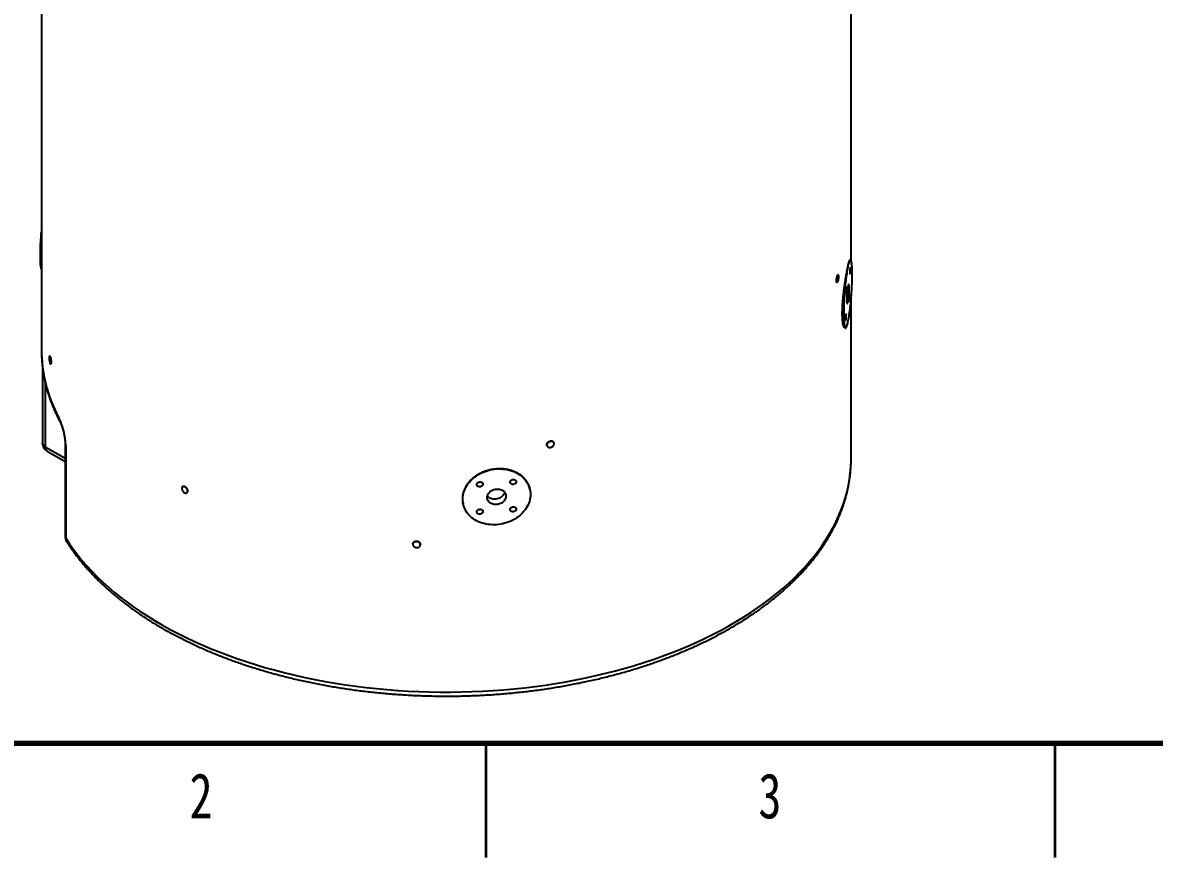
# Model space of a CAD drawing. Header units: millimetres. Extents: x 0 to 594, y 0 to 420.
# Drawn here: x 56.3 to 155.8, y 0 to 73.4 of the extents above; entities that cross this region are included whole.
import ezdxf

# ---------------------------------------------------------------- set-up
doc = ezdxf.new("R2010")
doc.units = ezdxf.units.MM
doc.styles.add('SLDTEXTSTYLE1', font='TXT', dxfattribs={"width": 0.75})

msp = doc.modelspace()

# ---------------------------------------------------------------- linework, layer by layer
at = {"color": 7, "linetype": 'Continuous', "lineweight": 25}
for p, q in [((57.9295, 106.3348), (57.9295, 44.5952)), ((129.0962, 52.449), (129.0962, 106.3348)), ((129.0369, 52.5213), (128.9945, 52.5244)), ((127.9468, 51.2026), (127.9463, 51.2027)), ((127.8449, 50.5437), (127.8454, 50.5437)), ((129.0962, 35.0689), (129.0962, 49.1504)), ((128.5621, 46.54), (128.6045, 46.5369)), ((58.6668, 44.0582), (58.6352, 44.0543)), ((58.0109, 43.1858), (58.0109, 36.4413)), ((58.7163, 43.3926), (58.748, 43.3965)), ((60.0091, 36.3987), (60.0091, 28.2333)), ((60.059, 36.2347), (60.059, 28.0693)), ((102.373, 36.1749), (102.3733, 36.1741)), ((102.9786, 36.4535), (102.9783, 36.4543)), ((58.4276, 35.7196), (60.0091, 34.8066)), ((129.0944, 34.8665), (129.0962, 35.0689)), ((70.3336, 32.5954), (70.3331, 32.5951)), ((70.7087, 32.0443), (70.7092, 32.0446)), ((100.8638, 32.333), (100.8486, 32.4032)), ((94.9848, 31.1319), (95, 31.0617)), ((90.5703, 27.5541), (90.5702, 27.5532)), ((91.2315, 27.4689), (91.2316, 27.4698))]:
    msp.add_line(p, q, dxfattribs=at)
at = {"color": 8, "linetype": 'Continuous', "lineweight": 25}
for p, q in [((58.255, 41.7652), (58.255, 36.1012)), ((58.255, 36.1012), (60.0091, 35.0885))]:
    msp.add_line(p, q, dxfattribs=at)
at = {"color": 7, "linetype": 'Continuous', "lineweight": 70}
msp.add_line((584, 10), (10, 10), dxfattribs=at)
at = {"color": 7, "linetype": 'Continuous', "lineweight": 35}
for p, q in [((97, 10), (97, 0)), ((147, 10), (147, 0))]:
    msp.add_line(p, q, dxfattribs=at)
at = {"color": 7, "linetype": 'Continuous', "lineweight": 25, "flags": 128}
for points in [[(57.9295, 51.7114), (57.9179, 51.7457), (57.9036, 51.8011), (57.8904, 51.8677), (57.8785, 51.9452), (57.8679, 52.0333), (57.8586, 52.1317), (57.8506, 52.2399), (57.8441, 52.3576), (57.839, 52.4842), (57.8353, 52.6193), (57.8331, 52.7624), (57.8324, 52.9128), (57.8331, 53.07), (57.8353, 53.2334), (57.839, 53.4023), (57.8441, 53.576), (57.8506, 53.7539), (57.8586, 53.9352), (57.8679, 54.1193), (57.8785, 54.3055), (57.8904, 54.4929), (57.9036, 54.6808), (57.9179, 54.8686), (57.9295, 55.01)], [(128.8207, 51.9787), (128.7973, 51.866), (128.774, 51.744), (128.7509, 51.6133), (128.7281, 51.4744), (128.7056, 51.3278), (128.6836, 51.1741), (128.6621, 51.0139), (128.6412, 50.8479), (128.6211, 50.6766), (128.6017, 50.5008), (128.5832, 50.3212), (128.5657, 50.1384), (128.5491, 49.9533), (128.5336, 49.7665), (128.5193, 49.5787), (128.5061, 49.3907), (128.4942, 49.2033), (128.4836, 49.0172), (128.4743, 48.8331), (128.4664, 48.6517), (128.4598, 48.4738), (128.4547, 48.3001), (128.4511, 48.1312), (128.4489, 47.9679), (128.4481, 47.8107), (128.4489, 47.6602), (128.4511, 47.5172), (128.4547, 47.3821), (128.4598, 47.2554), (128.4664, 47.1378), (128.4743, 47.0296), (128.4836, 46.9312), (128.4942, 46.8431), (128.5061, 46.7656), (128.5193, 46.699), (128.5336, 46.6436), (128.5491, 46.5995), (128.5657, 46.567), (128.5832, 46.5463), (128.6017, 46.5372), (128.6211, 46.54), (128.6412, 46.5546), (128.6621, 46.5809), (128.6836, 46.6189), (128.7056, 46.6683), (128.7281, 46.7291), (128.7509, 46.8009), (128.774, 46.8834), (128.7973, 46.9764), (128.8207, 47.0795)], [(128.8207, 47.0795), (128.8441, 47.1922), (128.8674, 47.3142), (128.8905, 47.4449), (128.9134, 47.5838), (128.9358, 47.7304), (128.9579, 47.8841), (128.9793, 48.0443), (129.0002, 48.2104), (129.0203, 48.3816), (129.0397, 48.5574), (129.0582, 48.737), (129.0757, 48.9198), (129.0923, 49.1049), (129.1078, 49.2918), (129.1221, 49.4795), (129.1353, 49.6675), (129.1472, 49.8549), (129.1578, 50.041), (129.1671, 50.2251), (129.175, 50.4065), (129.1816, 50.5844), (129.1867, 50.7581), (129.1903, 50.927), (129.1925, 51.0904), (129.1933, 51.2476), (129.1925, 51.398), (129.1903, 51.541), (129.1867, 51.6761), (129.1816, 51.8028), (129.175, 51.9204), (129.1671, 52.0287), (129.1578, 52.127), (129.1472, 52.2151), (129.1353, 52.2926), (129.1221, 52.3592), (129.1078, 52.4146), (129.0923, 52.4587), (129.0757, 52.4912), (129.0582, 52.512), (129.0397, 52.521), (129.0203, 52.5182), (129.0002, 52.5036), (128.9793, 52.4773), (128.9579, 52.4393), (128.9358, 52.3899), (128.9134, 52.3291), (128.8905, 52.2573), (128.8674, 52.1748), (128.8441, 52.0818), (128.8207, 51.9787)], [(129.0368, 51.7286), (129.036, 51.7718), (129.0337, 51.8059), (129.03, 51.8292), (129.0251, 51.8407), (129.0192, 51.8398), (129.0125, 51.8265), (129.0055, 51.8015), (128.9983, 51.766), (128.9914, 51.7216), (128.9851, 51.6703), (128.9796, 51.6147), (128.9753, 51.5572), (128.9723, 51.5006), (128.9707, 51.4475), (128.9707, 51.4004), (128.9723, 51.3615), (128.9753, 51.3327), (128.9796, 51.3152), (128.9851, 51.3099), (128.9914, 51.317), (128.9983, 51.3362), (129.0055, 51.3667), (129.0125, 51.4069), (129.0192, 51.455), (129.0251, 51.5088), (129.03, 51.5657), (129.0337, 51.623), (129.036, 51.6782), (129.0368, 51.7286)], [(127.8961, 50.6009), (127.8794, 50.5699), (127.8633, 50.5505), (127.8484, 50.5435), (127.8354, 50.5492), (127.8248, 50.5673), (127.8168, 50.5972), (127.8119, 50.6376), (127.8103, 50.6872), (127.8119, 50.7438), (127.8168, 50.8055), (127.8248, 50.8697), (127.8354, 50.9341), (127.8484, 50.9961), (127.8633, 51.0534), (127.8794, 51.1038), (127.8961, 51.1453)], [(127.8961, 51.1453), (127.9129, 51.1763), (127.929, 51.1957), (127.9438, 51.2027), (127.9568, 51.1971), (127.9675, 51.1789), (127.9754, 51.1491), (127.9803, 51.1086), (127.982, 51.0591), (127.9803, 51.0024), (127.9754, 50.9407), (127.9675, 50.8765), (127.9568, 50.8121), (127.9438, 50.7501), (127.929, 50.6928), (127.9129, 50.6424), (127.8961, 50.6009)], [(128.6709, 50.0409), (128.6701, 50.0841), (128.6678, 50.1182), (128.6641, 50.1415), (128.6592, 50.153), (128.6533, 50.1521), (128.6466, 50.1388), (128.6396, 50.1138), (128.6324, 50.0783), (128.6255, 50.0339), (128.6192, 49.9826), (128.6137, 49.927), (128.6094, 49.8695), (128.6064, 49.8129), (128.6048, 49.7598), (128.6048, 49.7127), (128.6064, 49.6739), (128.6094, 49.645), (128.6137, 49.6275), (128.6192, 49.6222), (128.6255, 49.6293), (128.6324, 49.6486), (128.6396, 49.679), (128.6466, 49.7192), (128.6533, 49.7673), (128.6592, 49.8211), (128.6641, 49.878), (128.6678, 49.9353), (128.6701, 49.9905), (128.6709, 50.0409)], [(128.9242, 50.0065), (128.9235, 50.0836), (128.9213, 50.1529), (128.9177, 50.2135), (128.9128, 50.2645), (128.9065, 50.3052), (128.8991, 50.3349), (128.8906, 50.3534), (128.881, 50.3602), (128.8707, 50.3555), (128.8596, 50.3391), (128.848, 50.3113), (128.836, 50.2726), (128.8238, 50.2234), (128.8115, 50.1645), (128.7994, 50.0966), (128.7876, 50.0208), (128.7762, 49.9381), (128.7655, 49.8497), (128.7555, 49.7567), (128.7465, 49.6606), (128.7384, 49.5626), (128.7316, 49.4641), (128.726, 49.3666), (128.7217, 49.2713), (128.7188, 49.1797), (128.7174, 49.0929), (128.7174, 49.0123), (128.7188, 48.9389), (128.7217, 48.8738), (128.726, 48.818), (128.7316, 48.7721), (128.7384, 48.7368), (128.7465, 48.7126), (128.7555, 48.6999), (128.7655, 48.6989), (128.7762, 48.7095), (128.7876, 48.7316), (128.7994, 48.7649), (128.8115, 48.809), (128.8238, 48.8631), (128.836, 48.9266), (128.848, 48.9985), (128.8596, 49.0779), (128.8707, 49.1637), (128.881, 49.2545), (128.8906, 49.3493), (128.8991, 49.4465), (128.9065, 49.5449), (128.9128, 49.6431), (128.9177, 49.7396), (128.9213, 49.8333), (128.9235, 49.9226), (128.9242, 50.0065)], [(129.0368, 49.3228), (129.036, 49.3661), (129.0337, 49.4001), (129.03, 49.4234), (129.0251, 49.4349), (129.0192, 49.434), (129.0125, 49.4207), (129.0055, 49.3958), (128.9983, 49.3602), (128.9914, 49.3158), (128.9851, 49.2646), (128.9796, 49.2089), (128.9753, 49.1514), (128.9723, 49.0948), (128.9707, 49.0418), (128.9707, 48.9947), (128.9723, 48.9558), (128.9753, 48.9269), (128.9796, 48.9094), (128.9851, 48.9041), (128.9914, 48.9113), (128.9983, 48.9305), (129.0055, 48.9609), (129.0125, 49.0011), (129.0192, 49.0492), (129.0251, 49.103), (129.03, 49.1599), (129.0337, 49.2173), (129.036, 49.2724), (129.0368, 49.3228)], [(128.6709, 47.6351), (128.6701, 47.6784), (128.6678, 47.7124), (128.6641, 47.7358), (128.6592, 47.7472), (128.6533, 47.7463), (128.6466, 47.7331), (128.6396, 47.7081), (128.6324, 47.6726), (128.6255, 47.6281), (128.6192, 47.5769), (128.6137, 47.5212), (128.6094, 47.4638), (128.6064, 47.4072), (128.6048, 47.3541), (128.6048, 47.307), (128.6064, 47.2681), (128.6094, 47.2392), (128.6137, 47.2217), (128.6192, 47.2164), (128.6255, 47.2236), (128.6324, 47.2428), (128.6396, 47.2732), (128.6466, 47.3134), (128.6533, 47.3616), (128.6592, 47.4153), (128.6641, 47.4722), (128.6678, 47.5296), (128.6701, 47.5848), (128.6709, 47.6351)], [(58.745, 43.5352), (58.7438, 43.5901), (58.7401, 43.6499), (58.734, 43.7122), (58.7259, 43.775), (58.7159, 43.836), (58.7045, 43.8928), (58.6921, 43.9436), (58.6791, 43.9864), (58.6659, 44.0196), (58.6531, 44.0422), (58.6411, 44.0533), (58.6304, 44.0524), (58.6213, 44.0396), (58.6142, 44.0155), (58.6093, 43.9807), (58.6068, 43.9367), (58.6068, 43.8849), (58.6093, 43.8274), (58.6142, 43.766), (58.6213, 43.7031), (58.6304, 43.641), (58.6411, 43.5818), (58.6531, 43.5278), (58.6659, 43.4808), (58.6791, 43.4426), (58.6921, 43.4146), (58.7045, 43.3977), (58.7159, 43.3925), (58.7259, 43.3994), (58.734, 43.4179), (58.7401, 43.4475), (58.7438, 43.4871), (58.745, 43.5352)], [(102.676, 36.586), (102.6131, 36.5711), (102.5527, 36.5463), (102.497, 36.5126), (102.4482, 36.4713), (102.4082, 36.4238), (102.3784, 36.3722), (102.3601, 36.3183), (102.3539, 36.2643), (102.3601, 36.2121), (102.3784, 36.1639), (102.4082, 36.1214), (102.4482, 36.0863), (102.497, 36.06), (102.5527, 36.0434), (102.6131, 36.0372), (102.676, 36.0417)], [(102.676, 36.0417), (102.7388, 36.0566), (102.7992, 36.0813), (102.8549, 36.1151), (102.9037, 36.1564), (102.9438, 36.2038), (102.9736, 36.2555), (102.9919, 36.3093), (102.9981, 36.3634), (102.9919, 36.4155), (102.9736, 36.4638), (102.9438, 36.5063), (102.9037, 36.5413), (102.8549, 36.5677), (102.7992, 36.5843), (102.7388, 36.5905), (102.676, 36.586)], [(97.9319, 29.2478), (97.745, 29.2391), (97.5588, 29.2401), (97.3741, 29.2508), (97.1916, 29.2712), (97.012, 29.3012), (96.8361, 29.3406), (96.6645, 29.3893), (96.4978, 29.4471), (96.3369, 29.5139), (96.1822, 29.5892), (96.0344, 29.6728), (95.8942, 29.7645), (95.7619, 29.8637), (95.6383, 29.9702), (95.5236, 30.0835), (95.4185, 30.2032), (95.3233, 30.3288), (95.2384, 30.4598), (95.1642, 30.5956), (95.1008, 30.7359), (95.0487, 30.8799), (95.0079, 31.0271), (94.9786, 31.177), (94.961, 31.3289), (94.9551, 31.4823), (94.961, 31.6365), (94.9786, 31.791), (95.0079, 31.9451), (95.0487, 32.0983), (95.1008, 32.2498), (95.1642, 32.3992), (95.2384, 32.5458), (95.3233, 32.689), (95.4185, 32.8284), (95.5236, 32.9632), (95.6383, 33.0931), (95.7619, 33.2175), (95.8942, 33.3358), (96.0344, 33.4478), (96.1822, 33.5527), (96.3369, 33.6504), (96.4978, 33.7404), (96.6645, 33.8223), (96.8361, 33.8958), (97.012, 33.9607), (97.1916, 34.0166), (97.3741, 34.0633), (97.5588, 34.1007), (97.745, 34.1287), (97.9319, 34.147)], [(97.9319, 34.147), (98.1188, 34.1557), (98.305, 34.1546), (98.4897, 34.1439), (98.6722, 34.1235), (98.8518, 34.0936), (99.0277, 34.0542), (99.1994, 34.0054), (99.366, 33.9476), (99.5269, 33.8809), (99.6816, 33.8056), (99.8294, 33.7219), (99.9697, 33.6303), (100.1019, 33.5311), (100.2256, 33.4246), (100.3402, 33.3112), (100.4453, 33.1916), (100.5405, 33.066), (100.6254, 32.935), (100.6996, 32.7991), (100.763, 32.6589), (100.8152, 32.5149), (100.856, 32.3677), (100.8852, 32.2178), (100.9028, 32.0659), (100.9087, 31.9125), (100.9028, 31.7582), (100.8852, 31.6037), (100.856, 31.4496), (100.8152, 31.2965), (100.763, 31.145), (100.6996, 30.9956), (100.6254, 30.849), (100.5405, 30.7057), (100.4453, 30.5664), (100.3402, 30.4315), (100.2256, 30.3017), (100.1019, 30.1773), (99.9697, 30.0589), (99.8294, 29.947), (99.6816, 29.842), (99.5269, 29.7443), (99.366, 29.6544), (99.1994, 29.5725), (99.0277, 29.499), (98.8518, 29.4341), (98.6722, 29.3782), (98.4897, 29.3315), (98.305, 29.294), (98.1188, 29.2661), (97.9319, 29.2478)], [(96.2056, 32.7755), (96.2118, 32.8228), (96.23, 32.8687), (96.2595, 32.9112), (96.2989, 32.9482), (96.3462, 32.9781), (96.3994, 32.9993), (96.4558, 33.011), (96.513, 33.0126), (96.5681, 33.004), (96.6187, 32.9856), (96.6623, 32.9583), (96.6969, 32.9233), (96.7209, 32.8823), (96.7332, 32.8372), (96.7332, 32.7901), (96.7209, 32.7432), (96.6969, 32.6988), (96.6623, 32.6588), (96.6187, 32.6252), (96.5681, 32.5994), (96.513, 32.5829), (96.4558, 32.5762), (96.3994, 32.5797), (96.3462, 32.5933), (96.2989, 32.6163), (96.2595, 32.6477), (96.23, 32.6859), (96.2118, 32.7292), (96.2056, 32.7755)], [(99.129, 32.9868), (99.1352, 33.034), (99.1535, 33.08), (99.183, 33.1224), (99.2223, 33.1595), (99.2697, 33.1893), (99.3229, 33.2106), (99.3793, 33.2223), (99.4365, 33.2238), (99.4916, 33.2152), (99.5421, 33.1968), (99.5857, 33.1695), (99.6204, 33.1345), (99.6444, 33.0935), (99.6567, 33.0484), (99.6567, 33.0013), (99.6444, 32.9545), (99.6204, 32.91), (99.5857, 32.87), (99.5421, 32.8364), (99.4916, 32.8107), (99.4365, 32.7941), (99.3793, 32.7874), (99.3229, 32.791), (99.2697, 32.8045), (99.2223, 32.8275), (99.183, 32.8589), (99.1535, 32.8971), (99.1352, 32.9404), (99.129, 32.9868)], [(70.5209, 32.5918), (70.4712, 32.6109), (70.4235, 32.6187), (70.3795, 32.615), (70.341, 32.6), (70.3093, 32.5742), (70.2858, 32.5387), (70.2713, 32.4947), (70.2665, 32.444), (70.2713, 32.3885), (70.2858, 32.3304), (70.3093, 32.2718), (70.341, 32.2151), (70.3795, 32.1624), (70.4235, 32.1158), (70.4712, 32.077), (70.5209, 32.0475)], [(70.5209, 32.0475), (70.5705, 32.0284), (70.6182, 32.0206), (70.6622, 32.0243), (70.7008, 32.0393), (70.7324, 32.0651), (70.7559, 32.1006), (70.7704, 32.1446), (70.7753, 32.1953), (70.7704, 32.2508), (70.7559, 32.3089), (70.7324, 32.3675), (70.7008, 32.4242), (70.6622, 32.4769), (70.6182, 32.5235), (70.5705, 32.5623), (70.5209, 32.5918)], [(97.105, 31.6376), (97.1108, 31.7185), (97.1282, 31.7991), (97.1568, 31.8783), (97.1963, 31.9549), (97.2461, 32.028), (97.3055, 32.0963), (97.3738, 32.1591), (97.4499, 32.2154), (97.5327, 32.2644), (97.6211, 32.3055), (97.714, 32.338), (97.8098, 32.3616), (97.9074, 32.3758), (98.0053, 32.3805), (98.1022, 32.3755), (98.1967, 32.3611), (98.2875, 32.3374), (98.3733, 32.3047), (98.4529, 32.2634), (98.5252, 32.2142), (98.5892, 32.1578), (98.6439, 32.0949), (98.6886, 32.0264), (98.7227, 31.9533), (98.7458, 31.8766), (98.7573, 31.7973), (98.7573, 31.7167), (98.7458, 31.6358), (98.7227, 31.5558), (98.6886, 31.4778), (98.6439, 31.4028), (98.5892, 31.332), (98.5252, 31.2663), (98.4529, 31.2066), (98.3733, 31.1539), (98.2875, 31.1088), (98.1967, 31.0719), (98.1022, 31.0438), (98.0053, 31.0249), (97.9074, 31.0155), (97.8098, 31.0156), (97.714, 31.0252), (97.6211, 31.0444), (97.5327, 31.0726), (97.4499, 31.1097), (97.3738, 31.155), (97.3055, 31.2079), (97.2461, 31.2677), (97.1963, 31.3335), (97.1568, 31.4044), (97.1282, 31.4795), (97.1108, 31.5576), (97.105, 31.6376)], [(98.6394, 32.1007), (98.6192, 32.0331), (98.5851, 31.9551), (98.5404, 31.8801), (98.4857, 31.8093), (98.4217, 31.7436), (98.3494, 31.684), (98.2698, 31.6312), (98.184, 31.5861), (98.0932, 31.5493), (97.9987, 31.5212), (97.9018, 31.5023), (97.8039, 31.4928), (97.7063, 31.4929), (97.6105, 31.5026), (97.5177, 31.5217), (97.4292, 31.55), (97.3464, 31.587), (97.2703, 31.6323), (97.202, 31.6853), (97.1426, 31.745), (97.1209, 31.7714)], [(96.2056, 30.3698), (96.2118, 30.417), (96.23, 30.463), (96.2595, 30.5054), (96.2989, 30.5425), (96.3462, 30.5723), (96.3994, 30.5936), (96.4558, 30.6053), (96.513, 30.6069), (96.5681, 30.5982), (96.6187, 30.5798), (96.6623, 30.5525), (96.6969, 30.5175), (96.7209, 30.4765), (96.7332, 30.4314), (96.7332, 30.3844), (96.7209, 30.3375), (96.6969, 30.293), (96.6623, 30.253), (96.6187, 30.2194), (96.5681, 30.1937), (96.513, 30.1771), (96.4558, 30.1704), (96.3994, 30.174), (96.3462, 30.1876), (96.2989, 30.2106), (96.2595, 30.2419), (96.23, 30.2801), (96.2118, 30.3234), (96.2056, 30.3698)], [(99.129, 30.581), (99.1352, 30.6283), (99.1535, 30.6742), (99.183, 30.7167), (99.2223, 30.7537), (99.2697, 30.7835), (99.3229, 30.8048), (99.3793, 30.8165), (99.4365, 30.8181), (99.4916, 30.8095), (99.5421, 30.7911), (99.5857, 30.7637), (99.6204, 30.7288), (99.6444, 30.6878), (99.6567, 30.6427), (99.6567, 30.5956), (99.6444, 30.5487), (99.6204, 30.5042), (99.5857, 30.4643), (99.5421, 30.4306), (99.4916, 30.4049), (99.4365, 30.3883), (99.3793, 30.3817), (99.3229, 30.3852), (99.2697, 30.3988), (99.2223, 30.4218), (99.183, 30.4531), (99.1535, 30.4913), (99.1352, 30.5346), (99.129, 30.581)], [(90.9009, 27.7833), (90.836, 27.7808), (90.7737, 27.7679), (90.7162, 27.7452), (90.6658, 27.7135), (90.6245, 27.674), (90.5937, 27.6283), (90.5748, 27.578), (90.5684, 27.5252), (90.5748, 27.4718), (90.5937, 27.42), (90.6245, 27.3716), (90.6658, 27.3286), (90.7162, 27.2926), (90.7737, 27.265), (90.836, 27.2469), (90.9009, 27.2389)], [(90.9009, 27.2389), (90.9657, 27.2414), (91.0281, 27.2542), (91.0856, 27.2769), (91.1359, 27.3086), (91.1773, 27.3481), (91.208, 27.3939), (91.2269, 27.4441), (91.2333, 27.4969), (91.2269, 27.5503), (91.208, 27.6022), (91.1773, 27.6505), (91.1359, 27.6935), (91.0856, 27.7295), (91.0281, 27.7571), (90.9657, 27.7753), (90.9009, 27.7833)]]:
    msp.add_lwpolyline(points, dxfattribs=at)
at = {"color": 8, "linetype": 'Continuous', "lineweight": 25, "flags": 128}
for points in [[(57.9295, 44.5952), (57.9339, 44.274), (57.9503, 43.8929), (57.979, 43.5119), (58.02, 43.1314), (58.0732, 42.7513), (58.1385, 42.3719), (58.2161, 41.9933), (58.3058, 41.6155), (58.4077, 41.2388), (58.5217, 40.8633), (58.6477, 40.489), (58.7857, 40.1161), (58.9357, 39.7448), (59.0976, 39.3751), (59.2714, 39.0073), (59.4569, 38.6414)], [(58.255, 36.1012), (58.1956, 36.1393), (58.1435, 36.181), (58.0995, 36.2255), (58.0639, 36.2726), (58.0372, 36.3215), (58.0197, 36.3718), (58.0115, 36.4229), (58.0109, 36.4413)], [(58.255, 36.1012), (58.2593, 36.0216), (58.2721, 35.9482), (58.2933, 35.882), (58.3225, 35.8239), (58.3593, 35.7748), (58.4032, 35.7355), (58.4276, 35.7196)], [(60.059, 28.0693), (60.3888, 27.5648), (60.7415, 27.0654), (61.1167, 26.5715), (61.5143, 26.0834), (61.934, 25.6016), (62.3754, 25.1263), (62.8382, 24.6579), (63.3222, 24.1966), (63.827, 23.7428), (64.3523, 23.2968), (64.8977, 22.8589), (65.4628, 22.4295), (66.0472, 22.0088), (66.6506, 21.597), (67.2725, 21.1946), (67.9124, 20.8017), (68.57, 20.4186), (69.2449, 20.0457), (69.9364, 19.6831), (70.6442, 19.3311), (71.3677, 18.99), (72.1065, 18.6599), (72.8601, 18.3411), (73.6279, 18.0339), (74.4094, 17.7384), (75.2041, 17.4549), (76.0113, 17.1835), (76.8307, 16.9244), (77.6616, 16.6779), (78.5033, 16.444), (79.3555, 16.2229), (80.2173, 16.0149), (81.0884, 15.82), (81.968, 15.6383), (82.8556, 15.47), (83.7505, 15.3153), (84.6521, 15.1742), (85.5599, 15.0467), (86.4731, 14.9331), (87.3912, 14.8334), (88.3135, 14.7476), (89.2394, 14.6758), (90.1682, 14.618), (91.0994, 14.5744), (92.0322, 14.5449), (92.966, 14.5295), (93.9002, 14.5283), (94.8341, 14.5413), (95.7671, 14.5684), (96.6986, 14.6096), (97.6279, 14.6649), (98.5543, 14.7343), (99.4773, 14.8177), (100.3961, 14.9151), (101.3102, 15.0263), (102.219, 15.1514), (103.1217, 15.2902), (104.0178, 15.4427), (104.9067, 15.6086), (105.7877, 15.788), (106.6602, 15.9807), (107.5237, 16.1865), (108.3775, 16.4053), (109.2211, 16.637), (110.0539, 16.8814), (110.8752, 17.1384), (111.6846, 17.4077), (112.4815, 17.6892), (113.2653, 17.9826), (114.0355, 18.2879), (114.7915, 18.6047), (115.5329, 18.9328), (116.2591, 19.2721), (116.9696, 19.6222), (117.6639, 19.983), (118.3416, 20.3542), (119.0022, 20.7356), (119.6452, 21.1268), (120.2702, 21.5276), (120.8767, 21.9378), (121.4644, 22.357), (122.0329, 22.785), (122.5816, 23.2215), (123.1104, 23.6661), (123.6187, 24.1185), (124.1063, 24.5786), (124.5728, 25.0458), (125.0179, 25.52), (125.4412, 26.0007), (125.8426, 26.4877), (126.2217, 26.9806), (126.5782, 27.4791), (126.912, 27.9828), (127.2227, 28.4914), (127.5102, 29.0045), (127.7742, 29.5218), (128.0147, 30.043), (128.2313, 30.5676), (128.4241, 31.0953), (128.5927, 31.6257), (128.7372, 32.1585), (128.8574, 32.6934), (128.9533, 33.2298), (129.0247, 33.7675), (129.0716, 34.3062), (129.0941, 34.8453), (129.0944, 34.8665)]]:
    msp.add_lwpolyline(points, dxfattribs=at)
at = {"color": 8, "linetype": 'Continuous', "lineweight": 25}
for centre, radius, start, end in [((59.9848, 38.6374), 0.5279, 179.56942, 207.623135), ((60.3148, 36.4021), 0.3057, 180.562652, 213.194678), ((60.3149, 28.2367), 0.3058, 180.648981, 213.193335), ((60.579, 28.0636), 0.52, 179.372271, 211.737756)]:
    msp.add_arc(centre, radius, start, end, dxfattribs=at)
at = {"color": 7, "linetype": 'Continuous', "lineweight": 25}
for centre, end in [((58.8443, 36.4413), 240.002688), ((60.8425, 28.2333), 212.121819)]:
    msp.add_arc(centre, 0.8333, 180, end, dxfattribs=at)
for points, knots in [([(128.5625, 46.5449), (128.5546, 46.5446), (128.5308, 46.5436), (128.4933, 46.5821), (128.4513, 46.6592), (128.4137, 46.7743), (128.3813, 46.9232), (128.3554, 47.1061), (128.3364, 47.3191), (128.3248, 47.5595), (128.3212, 47.825), (128.3254, 48.1112), (128.3372, 48.4149), (128.3567, 48.7325), (128.3829, 49.0597), (128.4152, 49.393), (128.4531, 49.7281), (128.4952, 50.061), (128.5406, 50.3877), (128.5883, 50.7037), (128.6371, 51.0054), (128.6857, 51.2875), (128.733, 51.5453), (128.7785, 51.7796), (128.8067, 51.9124), (128.8207, 51.9787)], [0, 0, 0, 0, 0.0221385, 0.0665602, 0.1111209, 0.1558234, 0.2003834, 0.2449492, 0.2896576, 0.3342226, 0.3786503, 0.42322, 0.4676477, 0.5120099, 0.5565132, 0.6008761, 0.6453473, 0.6899596, 0.7344309, 0.7790154, 0.8237422, 0.8683263, 0.9121721, 0.9561544, 1, 1, 1, 1]), ([(128.8207, 51.9787), (128.8213, 51.9817), (128.8359, 52.0486), (128.8631, 52.1684), (128.8995, 52.3112), (128.9321, 52.4203), (128.9604, 52.4904), (128.981, 52.5244), (128.991, 52.5207), (128.9941, 52.5196)], [0, 0, 0, 0, 0.0083534, 0.1892419, 0.3707078, 0.5515987, 0.7324747, 0.9139252, 1, 1, 1, 1]), ([(127.8961, 51.1453), (127.8928, 51.1377), (127.8799, 51.1083), (127.8575, 51.0393), (127.8332, 50.9337), (127.8158, 50.8208), (127.8076, 50.7142), (127.8094, 50.6245), (127.8217, 50.5666), (127.8348, 50.5402), (127.8443, 50.5449), (127.8451, 50.5454)], [0, 0, 0, 0, 0.04641721, 0.18081201, 0.31520707, 0.44960632, 0.58400698, 0.71840332, 0.85279722, 0.98719412, 1, 1, 1, 1]), ([(127.9457, 51.1995), (127.9443, 51.2007), (127.9359, 51.2076), (127.9182, 51.1878), (127.9024, 51.1574), (127.8961, 51.1453)], [0, 0, 0, 0, 0.1149497, 0.6488144, 1, 1, 1, 1]), ([(57.9298, 44.6041), (57.9298, 44.5564), (57.9299, 44.3882), (57.9378, 44.0996), (57.9573, 43.7383), (57.9876, 43.3772), (58.0283, 43.0165), (58.0795, 42.6563), (58.1412, 42.2966), (58.2134, 41.9376), (58.2961, 41.5794), (58.3893, 41.2219), (58.4929, 40.8655), (58.6069, 40.5101), (58.7313, 40.1558), (58.8661, 39.8028), (59.0112, 39.4512), (59.1668, 39.101), (59.334, 38.7482), (59.4549, 38.5133), (59.5165, 38.3937)], [0, 0, 0, 0, 0.0225935, 0.0797259, 0.1368599, 0.1940016, 0.2511578, 0.3083351, 0.3655399, 0.4227783, 0.4800557, 0.5373771, 0.594747, 0.6521694, 0.7096473, 0.7671833, 0.8247793, 0.8824364, 0.9401554, 1, 1, 1, 1]), ([(58.667, 44.0563), (58.6727, 44.0549), (58.6849, 44.0518), (58.7076, 44.002), (58.731, 43.9228), (58.7522, 43.8205), (58.7682, 43.7084), (58.7765, 43.6109), (58.7773, 43.5591), (58.7777, 43.5392)], [0, 0, 0, 0, 0.13626372, 0.28978827, 0.44330609, 0.59682337, 0.75034382, 0.90387047, 1, 1, 1, 1]), ([(58.7777, 43.5392), (58.7768, 43.5109), (58.7752, 43.4543), (58.764, 43.4054), (58.7526, 43.4013), (58.7475, 43.3994)], [0, 0, 0, 0, 0.3568963, 0.7137966, 1, 1, 1, 1]), ([(60.059, 36.2347), (60.0583, 36.2852), (60.0568, 36.3884), (60.0444, 36.5584), (60.0247, 36.7376), (59.9965, 36.9301), (59.9593, 37.1332), (59.9136, 37.3434), (59.8604, 37.5562), (59.8002, 37.7677), (59.7344, 37.9743), (59.6659, 38.1674), (59.5961, 38.344), (59.526, 38.5047), (59.4799, 38.5959), (59.4569, 38.6414)], [0, 0, 0, 0, 0.0643441, 0.1316457, 0.1992252, 0.2665535, 0.3428021, 0.4193976, 0.49571, 0.5795688, 0.6637767, 0.7477033, 0.8317035, 0.9159702, 1, 1, 1, 1]), ([(59.5175, 38.3929), (59.5176, 38.3928), (59.5254, 38.3784), (59.5439, 38.3413), (59.5727, 38.2806), (59.6042, 38.209), (59.6374, 38.1285), (59.6718, 38.0395), (59.7066, 37.9432), (59.7413, 37.8407), (59.7754, 37.733), (59.8086, 37.6212), (59.84, 37.5069), (59.8695, 37.3909), (59.8966, 37.2746), (59.9214, 37.1583), (59.9433, 37.044), (59.962, 36.9335), (59.9774, 36.8281), (59.9896, 36.7276), (59.9988, 36.632), (60.005, 36.5422), (60.0084, 36.4636), (60.0087, 36.4189), (60.0088, 36.3991)], [0, 0, 0, 0, 0.0003234, 0.0464328, 0.0945603, 0.1443006, 0.195221, 0.2469027, 0.2989728, 0.3510968, 0.4030257, 0.4545064, 0.5060411, 0.5557495, 0.6054191, 0.6544385, 0.7023962, 0.7489743, 0.7939543, 0.8374303, 0.8810512, 0.9240932, 0.9662609, 1, 1, 1, 1]), ([(102.3765, 36.1763), (102.3679, 36.196), (102.3473, 36.2429), (102.3569, 36.3296), (102.399, 36.4215), (102.4736, 36.5011), (102.5696, 36.5611), (102.6409, 36.5778), (102.676, 36.586)], [0, 0, 0, 0, 0.1271946, 0.3028568, 0.4785186, 0.6541856, 0.829859, 1, 1, 1, 1]), ([(102.676, 36.586), (102.6771, 36.5862), (102.7143, 36.5918), (102.7883, 36.592), (102.8826, 36.5604), (102.9489, 36.5116), (102.9673, 36.4683), (102.9742, 36.4523)], [0, 0, 0, 0, 0.00881, 0.2849503, 0.5610891, 0.8372399, 1, 1, 1, 1]), ([(60.1367, 27.7902), (60.175, 27.7296), (60.2851, 27.5558), (60.4745, 27.2707), (60.708, 26.9355), (60.9515, 26.6029), (61.2047, 26.2728), (61.4676, 25.9454), (61.7402, 25.6208), (62.0223, 25.299), (62.3139, 24.9802), (62.6148, 24.6646), (62.925, 24.3521), (63.2443, 24.0428), (63.5727, 23.737), (63.91, 23.4347), (64.2561, 23.1359), (64.611, 22.8408), (64.9745, 22.5494), (65.3465, 22.2619), (65.7268, 21.9783), (66.1154, 21.6987), (66.5121, 21.4232), (66.9168, 21.1518), (67.3293, 20.8847), (67.7497, 20.6219), (68.1776, 20.3636), (68.613, 20.1096), (69.0557, 19.8602), (69.5056, 19.6154), (69.9626, 19.3753), (70.4266, 19.1399), (70.8973, 18.9093), (71.3746, 18.6836), (71.8585, 18.4628), (72.3487, 18.2469), (72.8451, 18.0362), (73.3476, 17.8305), (73.856, 17.6299), (74.3702, 17.4346), (74.89, 17.2445), (75.4152, 17.0597), (75.9457, 16.8803), (76.4813, 16.7063), (77.022, 16.5378), (77.5675, 16.3747), (78.1176, 16.2172), (78.6722, 16.0652), (79.2312, 15.9189), (79.7943, 15.7783), (80.3615, 15.6433), (80.9325, 15.5141), (81.5072, 15.3907), (82.0853, 15.2731), (82.6669, 15.1613), (83.2516, 15.0554), (83.8392, 14.9553), (84.4298, 14.8612), (85.0229, 14.7731), (85.6186, 14.6909), (86.2165, 14.6147), (86.8166, 14.5445), (87.4186, 14.4804), (88.0225, 14.4223), (88.6279, 14.3702), (89.2347, 14.3243), (89.8428, 14.2845), (90.452, 14.2507), (91.0621, 14.2231), (91.6728, 14.2016), (92.2842, 14.1862), (92.8958, 14.1769), (93.5077, 14.1738), (94.1195, 14.1768), (94.7312, 14.186), (95.3425, 14.2013), (95.9533, 14.2227), (96.5634, 14.2502), (97.1726, 14.2838), (97.7807, 14.3236), (98.3875, 14.3694), (98.993, 14.4213), (99.5968, 14.4793), (100.1989, 14.5434), (100.799, 14.6134), (101.3969, 14.6895), (101.9926, 14.7716), (102.5858, 14.8597), (103.1763, 14.9537), (103.764, 15.0536), (104.3488, 15.1594), (104.9303, 15.2711), (105.5085, 15.3886), (106.0832, 15.5119), (106.6543, 15.641), (107.2215, 15.7759), (107.7847, 15.9164), (108.3437, 16.0626), (108.8984, 16.2145), (109.4486, 16.3719), (109.9941, 16.5348), (110.5348, 16.7033), (111.0705, 16.8772), (111.6011, 17.0565), (112.1264, 17.2412), (112.6463, 17.4312), (113.1606, 17.6264), (113.6691, 17.8269), (114.1717, 18.0325), (114.6682, 18.2432), (115.1585, 18.4589), (115.6425, 18.6796), (116.1201, 18.9053), (116.5909, 19.1358), (117.055, 19.3712), (117.5122, 19.6112), (117.9623, 19.856), (118.4053, 20.1054), (118.8409, 20.3593), (119.269, 20.6176), (119.6896, 20.8804), (120.1024, 21.1476), (120.5074, 21.419), (120.9044, 21.6945), (121.2933, 21.9742), (121.674, 22.2579), (122.0463, 22.5456), (122.4101, 22.8371), (122.7654, 23.1324), (123.1119, 23.4314), (123.4497, 23.734), (123.7785, 24.0401), (124.0982, 24.3496), (124.4089, 24.6625), (124.7102, 24.9786), (125.0023, 25.2978), (125.2848, 25.62), (125.5579, 25.9452), (125.8213, 26.2732), (126.075, 26.6039), (126.3189, 26.9372), (126.5529, 27.273), (126.7769, 27.6112), (126.991, 27.9516), (127.1949, 28.2941), (127.3886, 28.6387), (127.5722, 28.9852), (127.7455, 29.3335), (127.9085, 29.6835), (128.0611, 30.035), (128.2034, 30.3879), (128.3352, 30.7422), (128.4565, 31.0977), (128.5674, 31.4542), (128.6679, 31.8118), (128.7578, 32.1702), (128.8372, 32.5293), (128.906, 32.8891), (128.9644, 33.2495), (129.0121, 33.6103), (129.0495, 33.9714), (129.0757, 34.3328), (129.0904, 34.6281), (129.0924, 34.8029), (129.0931, 34.8571)], [0, 0, 0, 0, 0.0033053, 0.0094875, 0.0156733, 0.0218644, 0.0280605, 0.0342613, 0.0404666, 0.0466759, 0.0528889, 0.0591052, 0.0653247, 0.0715468, 0.0777715, 0.0839982, 0.0902269, 0.0964571, 0.1026888, 0.1089215, 0.1151553, 0.1213897, 0.1276248, 0.1338602, 0.140096, 0.1463318, 0.1525677, 0.1588034, 0.1650389, 0.1712741, 0.1775089, 0.1837434, 0.1899773, 0.1962107, 0.2024436, 0.2086759, 0.2149076, 0.2211387, 0.2273692, 0.233599, 0.2398281, 0.2460566, 0.2522845, 0.2585117, 0.2647383, 0.2709642, 0.2771895, 0.2834143, 0.2896384, 0.295862, 0.302085, 0.3083075, 0.3145295, 0.320751, 0.3269721, 0.3331926, 0.3394128, 0.3456325, 0.3518519, 0.3580709, 0.3642896, 0.370508, 0.3767261, 0.3829439, 0.3891616, 0.395379, 0.4015962, 0.4078133, 0.4140302, 0.420247, 0.4264638, 0.4326805, 0.4388971, 0.4451138, 0.4513305, 0.4575472, 0.463764, 0.4699808, 0.4761978, 0.4824149, 0.4886322, 0.4948497, 0.5010674, 0.5072854, 0.5135036, 0.5197221, 0.5259409, 0.53216, 0.5383796, 0.5445995, 0.5508198, 0.5570406, 0.5632618, 0.5694835, 0.5757058, 0.5819285, 0.5881518, 0.5943757, 0.6006002, 0.6068253, 0.613051, 0.6192773, 0.6255044, 0.631732, 0.6379604, 0.6441894, 0.6504192, 0.6566496, 0.6628807, 0.6691126, 0.6753451, 0.6815782, 0.6878121, 0.6940465, 0.7002816, 0.7065172, 0.7127534, 0.71899, 0.725227, 0.7314644, 0.737702, 0.7439398, 0.7501777, 0.7564155, 0.7626531, 0.7688904, 0.7751271, 0.7813631, 0.7875982, 0.7938322, 0.8000648, 0.8062959, 0.8125252, 0.8187523, 0.824977, 0.8311991, 0.837418, 0.8436336, 0.8498455, 0.8560533, 0.8622567, 0.8684555, 0.8746491, 0.8808374, 0.88702, 0.8931966, 0.8993671, 0.9055312, 0.9116887, 0.9178396, 0.9239838, 0.9301214, 0.9362523, 0.9423767, 0.948495, 0.9546073, 0.9607139, 0.9668154, 0.9729122, 0.9790049, 0.9850941, 0.9911803, 0.9972644, 1, 1, 1, 1]), ([(97.9319, 34.147), (97.8184, 34.1359), (97.5938, 34.114), (97.2616, 34.0439), (96.9399, 33.9489), (96.63, 33.827), (96.3364, 33.6791), (96.0624, 33.5076), (95.8112, 33.3141), (95.5869, 33.1001), (95.3917, 32.8685), (95.2282, 32.6221), (95.0998, 32.3631), (95.007, 32.0953), (94.9504, 31.8218), (94.9346, 31.5463), (94.9468, 31.3152), (94.9787, 31.1792), (94.9895, 31.1329)], [0, 0, 0, 0, 0.06550637, 0.12965472, 0.19400745, 0.25815703, 0.32238738, 0.38682182, 0.45105305, 0.51548465, 0.58012133, 0.64455199, 0.70899126, 0.77363653, 0.83807452, 0.90231398, 0.96675879, 1, 1, 1, 1]), ([(100.8438, 32.4022), (100.8362, 32.4421), (100.8117, 32.5705), (100.7323, 32.7763), (100.6067, 33.0158), (100.4461, 33.2378), (100.2546, 33.4409), (100.033, 33.6218), (99.7849, 33.7792), (99.5134, 33.9116), (99.221, 34.0165), (98.912, 34.0938), (98.5914, 34.142), (98.2634, 34.1626), (98.0424, 34.1522), (97.9319, 34.147)], [0, 0, 0, 0, 0.0362708, 0.11649, 0.1966999, 0.277165, 0.3573761, 0.4377669, 0.5184128, 0.5988029, 0.6793137, 0.7600818, 0.8405909, 0.9202955, 1, 1, 1, 1]), ([(70.3363, 32.5915), (70.3452, 32.5987), (70.3723, 32.6204), (70.4376, 32.6235), (70.4934, 32.6023), (70.5209, 32.5918)], [0, 0, 0, 0, 0.2002496, 0.6065169, 1, 1, 1, 1]), ([(70.5209, 32.5918), (70.5218, 32.5914), (70.5512, 32.5769), (70.6094, 32.5372), (70.6854, 32.4545), (70.743, 32.3565), (70.7713, 32.2671), (70.7795, 32.1829), (70.7653, 32.1106), (70.7381, 32.0599), (70.7119, 32.049), (70.7077, 32.0472)], [0, 0, 0, 0, 0.0046547, 0.150594, 0.2965345, 0.4424779, 0.5884265, 0.679811, 0.8257515, 0.9716928, 1, 1, 1, 1]), ([(90.5748, 27.5537), (90.5751, 27.5653), (90.5763, 27.6075), (90.6171, 27.6733), (90.6917, 27.7384), (90.7912, 27.7794), (90.8647, 27.782), (90.9009, 27.7833)], [0, 0, 0, 0, 0.0875183, 0.317436, 0.5473673, 0.7773026, 1, 1, 1, 1]), ([(90.9009, 27.7833), (90.9021, 27.7832), (90.9404, 27.7815), (91.0166, 27.767), (91.1152, 27.7171), (91.1906, 27.6439), (91.2255, 27.567), (91.2373, 27.5072), (91.2301, 27.4796), (91.2277, 27.4705)], [0, 0, 0, 0, 0.0064255, 0.2078741, 0.4093227, 0.6107764, 0.8122379, 0.9383808, 1, 1, 1, 1])]:
    msp.add_open_spline(points, degree=3, knots=knots, dxfattribs=at)

# ---------------------------------------------------------------- texts
at = {"color": 7, "linetype": 'Continuous', "lineweight": 0, "char_height": 3.9687, "attachment_point": 2, "style": 'SLDTEXTSTYLE1'}
for s, insert in [('2', (71.96, 7.3979)), ('3', (121.96, 7.3979))]:
    msp.add_mtext(s, dxfattribs=dict(at, insert=insert))

doc.saveas('drawing.dxf')
